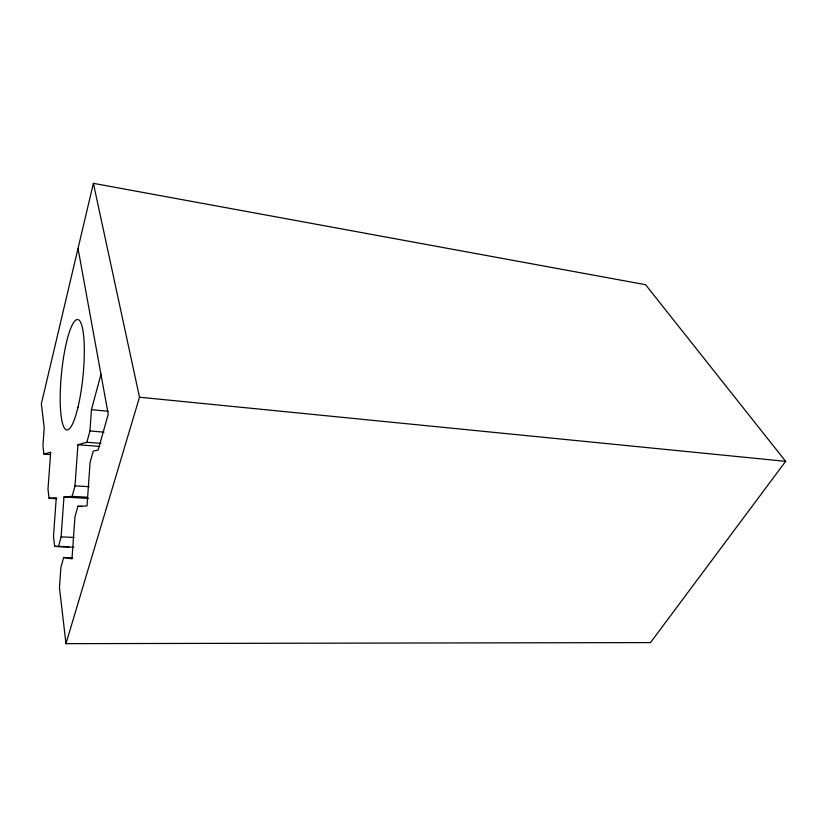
<?xml version="1.0" encoding="UTF-8"?>
<svg xmlns="http://www.w3.org/2000/svg" width="827" height="827" viewBox="0 0 827 827"><rect width="100%" height="100%" fill="white"/><g stroke="black" fill="none" stroke-linecap="round" stroke-linejoin="round"><path stroke-width="1.24" d="M72.621 557.832L63.638 557.532L60.909 567.343L59.451 587.635L65.974 643.654L650.487 642.589L785.65 461.342L645.577 284.705L93.389 183.346L41.35 403.834L44.234 427.921L42.921 445.639L43.903 454.075L50.695 452.204L47.987 489.16L49.051 498.288L56.277 497.678L53.476 536.33L54.634 546.244L58.438 546.678L61.105 536.888L63.968 497.037L72.145 496.345L74.999 485.842L77.924 444.73L86.866 442.269L100.966 443.386M86.866 442.269L89.947 430.97L91.435 409.696L100.966 374.321M78.027 248.451L108.234 414.203L98.165 450.012L93.224 451.18L90.06 462.541L87.031 505.907L77.883 506.32L74.957 516.865L71.98 558.825L63.638 557.532M65.974 643.654L139.494 397.208L93.389 183.346M54.634 546.244L68.796 546.761M58.438 546.678L73.789 547.236M61.105 536.888L73.965 537.416M77.883 506.32L81.739 506.517M72.145 496.345L87.497 497.223M63.968 497.037L88.313 498.412M49.051 498.288L56.794 498.712M74.999 485.842L89.161 486.71M43.903 454.075L50.323 454.54M77.924 444.73L99.705 446.425M89.947 430.97L103.995 432.139M91.435 409.696L108.151 411.246M139.494 397.208L785.65 461.342M77.996 407.194A55.471 10.834 -84.4 0 0 78.575 319.811A55.471 10.834 -84.4 0 0 60.195 397.167A55.471 10.834 -84.4 0 0 77.996 407.194"/></g></svg>
